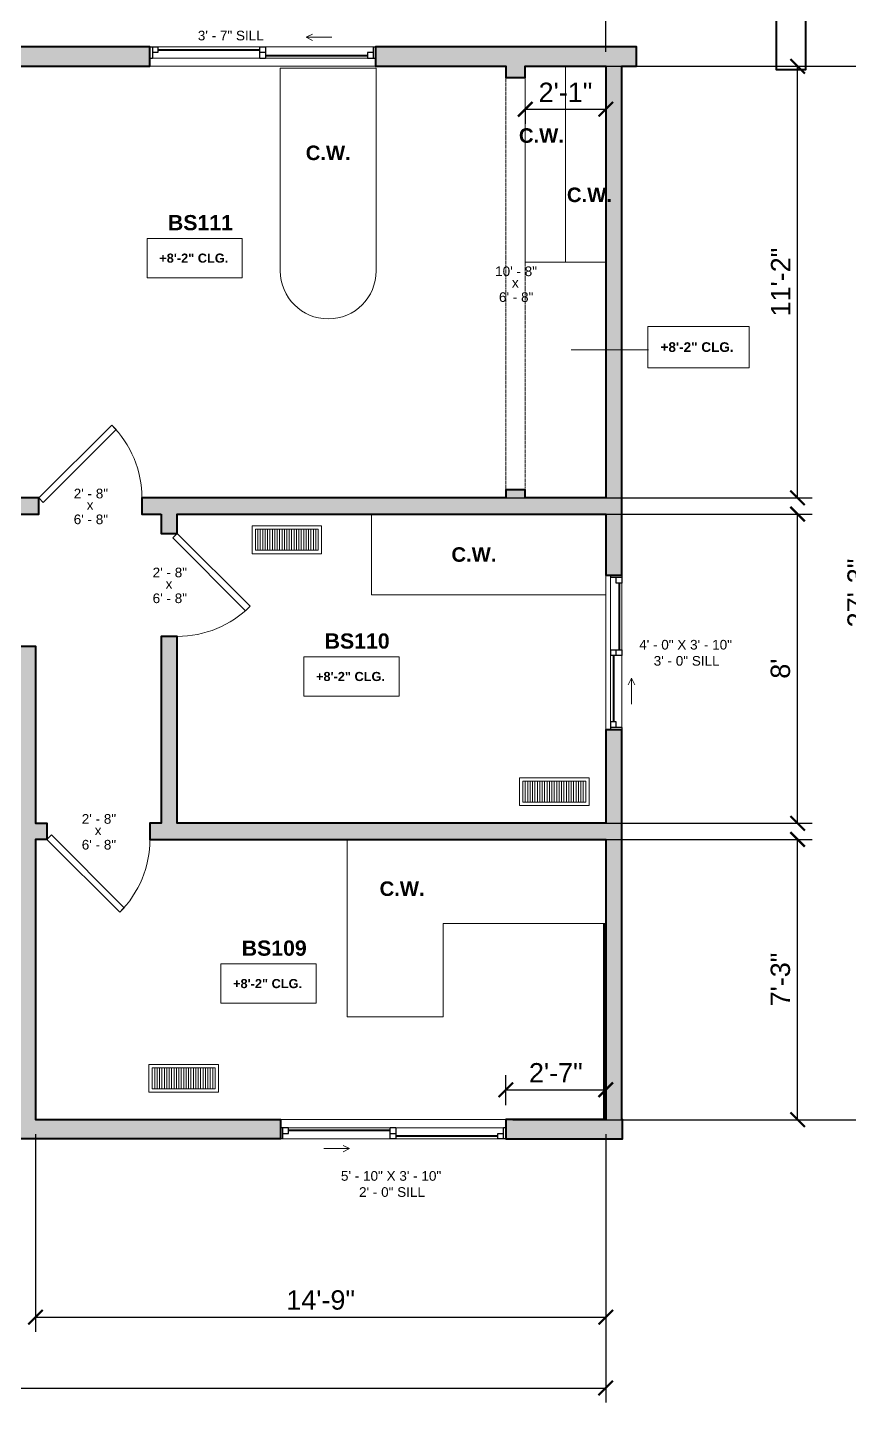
# Model space of a CAD drawing. Header units: inches. Extents: x -2078 to 106214, y -964 to 6385.
# Drawn here: x 90659.1 to 90914.3, y 3505.2 to 3932 of the extents above; entities that cross this region are included whole.
import ezdxf

# ---------------------------------------------------------------- set-up
doc = ezdxf.new("R2010")
doc.units = ezdxf.units.IN
doc.header["$MEASUREMENT"] = 0
doc.linetypes.add('Dash', pattern=[0.25, 0.125, -0.125])
for name, color, linetype, lineweight in [('A-ANNO', 2, 'Continuous', 5), ('A-ANNO-DIMS-48', 1, 'Continuous', 9), ('A-DETAIL-2', 20, 'Continuous', 25), ('A-DETAIL-3', 40, 'Continuous', 15), ('A-DOOR', 1, 'Continuous', 18), ('A-DOOR-HDLN', 1, 'Dash', 18), ('A-FIXT', 150, 'Continuous', 9), ('A-FLOR', 6, 'Continuous', 18), ('A-GENM', 13, 'Continuous', 9), ('A-GLAZ', 2, 'Continuous', 30), ('A-WALL', 3, 'Continuous', 40), ('A-WINDOWS', 2, 'Continuous', 18), ('M-HVAC-CDFF', 50, 'Continuous', 9)]:
    doc.layers.add(name, color=color, linetype=linetype, lineweight=lineweight)
doc.layers.add('A-HATCH', color=9, linetype='Continuous')
doc.styles.add('Arial_1', font='arial.ttf', dxfattribs={"height": 0.0625})
doc.styles.add('Arial_2', font='arial.ttf', dxfattribs={"height": 3})
doc.styles.add('Arial_B', font='arialbd.ttf', dxfattribs={"height": 4.5})
doc.styles.add('Arial_B_2', font='arialbd.ttf', dxfattribs={"height": 0.125})
doc.styles.add('Arial_B_3', font='arialbd.ttf', dxfattribs={"height": 0.0625})
doc.styles.add('Arial_B_4', font='arialbd.ttf', dxfattribs={"height": 0.0625})
doc.styles.add('Jay Cad', font='arial.ttf', dxfattribs={"height": 0.125})
doc.dimstyles.new('Jay Cad - DIMS', dxfattribs={"dimtxt": 0.125, "dimasz": 0.09375, "dimexe": 0.09375, "dimexo": 0.09375, "dimgap": 0.046875, "dimtad": 1, "dimdec": 1, "dimzin": 0, "dimdsep": 46, "dimlunit": 4, "dimtxsty": 'Jay Cad', "dimblk": 'ARCHTICK', "dimcen": 0.09, "dimclrd": 1, "dimclre": 1, "dimclrt": 256, "dimadec": 0, "dimazin": 0, "dimtfac": 1, "dimtdec": 1, "dimtofl": 0, "dimtmove": 1, "dimatfit": 3, "dimfxl": 1, "dimtolj": 1, "dimtzin": 0, "dimarcsym": 0})

# ---------------------------------------------------------------- blocks, each defined once
blk = doc.blocks.new('JC_SLIDING WINDOW - DOUBLE - SLIDING WINDOW-1501598-2ND FLOOR PLAN - BUISNESS OFFCE')
at = {"layer": 'A-GLAZ'}
for p, q in [((-35, 2.85), (-35, -3.15)), ((-35, 2.85), (-32.5, 2.85)), ((-34.25, 2.85), (-34.25, -0.65)), ((-32.5, 1.1), (-34.25, 1.1)), ((-32.5, 2.85), (-32.5, 1.1)), ((-0.875, -0.65), (-0.875, 2.85)), ((-0.875, 2.85), (0.875, 2.85)), ((0.875, 1.1), (-0.875, 1.1)), ((0.875, 2.85), (0.875, -0.65)), ((32.5, 1.1), (32.5, -0.65)), ((34.25, 1.1), (32.5, 1.1)), ((34.25, 2.85), (35, 2.85)), ((34.25, 2.85), (34.25, -0.65)), ((35, -3.15), (35, 2.85)), ((-35, -0.65), (-34.25, -0.65)), ((-0.875, -0.65), (0.875, -0.65)), ((32.5, -0.65), (35, -0.65))]:
    blk.add_line(p, q, dxfattribs=at)
at = {"layer": 'A-GLAZ', "lineweight": 9}
for p, q in [((-32.5, 2.85), (-0.875, 2.85)), ((0.875, 2.85), (34.25, 2.85)), ((-34.25, -0.65), (-0.875, -0.65)), ((0.875, -0.65), (32.5, -0.65))]:
    blk.add_line(p, q, dxfattribs=at)
at = {"layer": 'A-GLAZ', "lineweight": 40}
for p, q in [((-32.5, 1.975), (-0.875, 1.975)), ((0.875, 0.225), (32.5, 0.225))]:
    blk.add_line(p, q, dxfattribs=at)
at = {"layer": 'A-WINDOWS'}
for p, q in [((13.5, 5.85), (15.5, 6.85)), ((13.5, 5.85), (15.5, 4.85)), ((13.5, 5.85), (21.5, 5.85)), ((35, 2.85), (-35, 2.85)), ((-35, -3.15), (35, -3.15))]:
    blk.add_line(p, q, dxfattribs=at)
blk = doc.blocks.new('JC_DOOR_SINGLE PANEL - SINGLE DOOR-1479051-2ND FLOOR PLAN - BUISNESS OFFCE')
at = {"layer": 'A-DOOR', "lineweight": 30}
for p, q in [((-6.63, 25.13), (-8.04, 23.71)), ((-8.04, 23.71), (14.59, 1.09)), ((16, 2.5), (-6.63, 25.13)), ((14.59, 1.09), (16, 2.5))]:
    blk.add_line(p, q, dxfattribs=at)
at = {"layer": 'A-DOOR', "lineweight": 9}
blk.add_arc((16, 2.5), 32, 135, 180, dxfattribs=at)
blk = doc.blocks.new('JC_DOOR_SINGLE PANEL - SINGLE DOOR-1509832-2ND FLOOR PLAN - BUISNESS OFFCE')
at = {"layer": 'A-DOOR', "lineweight": 30}
for p, q in [((-8.04, -23.71), (14.59, -1.09)), ((16, -2.5), (-6.63, -25.13)), ((14.59, -1.09), (16, -2.5)), ((-6.63, -25.13), (-8.04, -23.71))]:
    blk.add_line(p, q, dxfattribs=at)
at = {"layer": 'A-DOOR', "lineweight": 9}
blk.add_arc((16, -2.5), 32, 180, 225, dxfattribs=at)
blk = doc.blocks.new('JC_SLIDING WINDOW - DOUBLE - SLIDING WINDOW-1510628-2ND FLOOR PLAN - BUISNESS OFFCE')
at = {"layer": 'A-GLAZ'}
for p, q in [((-24, 2.35), (-24, -2.65)), ((-24, 2.35), (-21.5, 2.35)), ((-23.25, 2.35), (-23.25, -1.15)), ((-21.5, 0.6), (-23.25, 0.6)), ((-21.5, 2.35), (-21.5, 0.6)), ((-0.875, -1.15), (-0.875, 2.35)), ((-0.875, 2.35), (0.875, 2.35)), ((0.875, 0.6), (-0.875, 0.6)), ((0.875, 2.35), (0.875, -1.15)), ((21.5, 0.6), (21.5, -1.15)), ((23.25, 0.6), (21.5, 0.6)), ((23.25, 2.35), (24, 2.35)), ((23.25, 2.35), (23.25, -1.15)), ((24, -2.65), (24, 2.35)), ((-24, -1.15), (-23.25, -1.15)), ((-0.875, -1.15), (0.875, -1.15)), ((21.5, -1.15), (24, -1.15))]:
    blk.add_line(p, q, dxfattribs=at)
at = {"layer": 'A-GLAZ', "lineweight": 9}
for p, q in [((-21.5, 2.35), (-0.875, 2.35)), ((0.875, 2.35), (23.25, 2.35)), ((-23.25, -1.15), (-0.875, -1.15)), ((0.875, -1.15), (21.5, -1.15))]:
    blk.add_line(p, q, dxfattribs=at)
at = {"layer": 'A-GLAZ', "lineweight": 40}
for p, q in [((-21.5, 1.475), (-0.875, 1.475)), ((0.875, -0.275), (21.5, -0.275))]:
    blk.add_line(p, q, dxfattribs=at)
at = {"layer": 'A-WINDOWS'}
for p, q in [((8, 5.35), (10, 6.35)), ((8, 5.35), (10, 4.35)), ((8, 5.35), (16, 5.35)), ((24, 2.35), (-24, 2.35)), ((-24, -2.65), (24, -2.65))]:
    blk.add_line(p, q, dxfattribs=at)
blk = doc.blocks.new('JC_OPENING DOOR - 10 8 x 6 8-1510822-2ND FLOOR PLAN - BUISNESS OFFCE')
at = {"layer": 'A-DOOR-HDLN'}
for p, q in [((63.68, 3), (-64.32, 3)), ((-64.32, 3), (-64.32, -3)), ((63.68, -3), (63.68, 3)), ((-64.32, -3), (63.68, -3))]:
    blk.add_line(p, q, dxfattribs=at)
blk = doc.blocks.new('JC_SLIDING WINDOW - DOUBLE - SLIDING WINDOW-1511090-2ND FLOOR PLAN - BUISNESS OFFCE')
at = {"layer": 'A-GLAZ'}
for p, q in [((-35, 2.85), (-35, -3.15)), ((-35, 2.85), (-32.5, 2.85)), ((-34.25, 2.85), (-34.25, -0.65)), ((-32.5, 1.1), (-34.25, 1.1)), ((-32.5, 2.85), (-32.5, 1.1)), ((-0.875, -0.65), (-0.875, 2.85)), ((-0.875, 2.85), (0.875, 2.85)), ((0.875, 1.1), (-0.875, 1.1)), ((0.875, 2.85), (0.875, -0.65)), ((32.5, 1.1), (32.5, -0.65)), ((34.25, 1.1), (32.5, 1.1)), ((34.25, 2.85), (35, 2.85)), ((34.25, 2.85), (34.25, -0.65)), ((35, -3.15), (35, 2.85)), ((-35, -0.65), (-34.25, -0.65)), ((-0.875, -0.65), (0.875, -0.65)), ((32.5, -0.65), (35, -0.65))]:
    blk.add_line(p, q, dxfattribs=at)
at = {"layer": 'A-GLAZ', "lineweight": 9}
for p, q in [((-32.5, 2.85), (-0.875, 2.85)), ((0.875, 2.85), (34.25, 2.85)), ((-34.25, -0.65), (-0.875, -0.65)), ((0.875, -0.65), (32.5, -0.65))]:
    blk.add_line(p, q, dxfattribs=at)
at = {"layer": 'A-GLAZ', "lineweight": 40}
for p, q in [((-32.5, 1.975), (-0.875, 1.975)), ((0.875, 0.225), (32.5, 0.225))]:
    blk.add_line(p, q, dxfattribs=at)
at = {"layer": 'A-WINDOWS'}
for p, q in [((13.5, 5.85), (15.5, 6.85)), ((13.5, 5.85), (15.5, 4.85)), ((13.5, 5.85), (21.5, 5.85)), ((35, 2.85), (-35, 2.85)), ((-35, -3.15), (35, -3.15))]:
    blk.add_line(p, q, dxfattribs=at)
blk = doc.blocks.new('Exhaust Grille - Rectangular Face Square Neck - Hosted - Standard-1560041-2ND FLOOR PLAN - BUISNESS OFFCE')
at = {"layer": 'A-GENM'}
for p, q in [((-3.25, 9.75), (3.25, 9.75)), ((-3.25, 9), (3.25, 9)), ((-3.25, 8.25), (3.25, 8.25)), ((-3.25, 7.5), (3.25, 7.5)), ((-3.25, 6.75), (3.25, 6.75)), ((-3.25, 6), (3.25, 6)), ((-3.25, 5.25), (3.25, 5.25)), ((-3.25, 4.5), (3.25, 4.5)), ((-3.25, 3.75), (3.25, 3.75)), ((-3.25, 3), (3.25, 3)), ((-3.25, 2.25), (3.25, 2.25)), ((-3.25, 1.5), (3.25, 1.5)), ((-3.25, 0.75), (3.25, 0.75)), ((-3.25, 0), (3.25, 0)), ((-3.25, -0.75), (3.25, -0.75)), ((-3.25, -1.5), (3.25, -1.5)), ((-3.25, -2.25), (3.25, -2.25)), ((-3.25, -3), (3.25, -3)), ((-3.25, -3.75), (3.25, -3.75)), ((-3.25, -4.5), (3.25, -4.5)), ((-3.25, -5.25), (3.25, -5.25)), ((-3.25, -6), (3.25, -6)), ((-3.25, -6.75), (3.25, -6.75)), ((-3.25, -7.5), (3.25, -7.5)), ((-3.25, -8.25), (3.25, -8.25)), ((-3.25, -9), (3.25, -9))]:
    blk.add_line(p, q, dxfattribs=at)
at = {"layer": 'M-HVAC-CDFF'}
for p, q in [((4.3125, 10.8125), (-4.3125, 10.8125)), ((-4.3125, 10.8125), (-4.3125, -10.8125)), ((-3.25, 9.75), (-3.25, -9.75)), ((3.25, 9.75), (3.25, -9.75)), ((4.3125, -10.8125), (4.3125, 10.8125)), ((-4.3125, -10.8125), (4.3125, -10.8125)), ((-3.25, -9.75), (3.25, -9.75))]:
    blk.add_line(p, q, dxfattribs=at)
blk = doc.blocks.new('Generic Models 8 - Generic Models 8-1539404-2ND FLOOR PLAN - BUISNESS OFFCE')
at = {"layer": 'A-FIXT', "linetype": 'Dash'}
for p, q in [((479.98, 262.48), (467.32, 262.48)), ((467.32, 262.48), (467.32, 201.64)), ((467.32, 201.64), (467.32, 262.48)), ((467.32, 262.48), (479.98, 262.48)), ((479.98, 201.64), (479.98, 262.48)), ((479.98, 262.48), (479.98, 201.64)), ((467.32, 201.64), (479.98, 201.64)), ((479.98, 201.64), (467.32, 201.64))]:
    blk.add_line(p, q, dxfattribs=at)
blk = doc.blocks.new('Generic Models 9 - Generic Models 9-1540027-2ND FLOOR PLAN - BUISNESS OFFCE')
at = {"layer": 'A-FIXT'}
for p, q in [((378.76, 261.88), (378.76, 198.95)), ((408.51, 261.88), (378.76, 261.88)), ((378.76, 261.88), (408.51, 261.88)), ((378.76, 198.95), (378.76, 261.88)), ((408.51, 198.95), (408.51, 261.88)), ((408.51, 261.88), (408.51, 198.95)), ((479.86, 262.48), (454.78, 262.48)), ((454.78, 262.48), (454.78, 201.64)), ((454.78, 201.64), (454.78, 262.48)), ((454.78, 262.48), (479.86, 262.48)), ((479.86, 201.64), (479.86, 262.48)), ((479.86, 262.48), (479.86, 201.64)), ((454.78, 201.64), (479.86, 201.64)), ((479.86, 201.64), (454.78, 201.64)), ((479.78, 123.5), (407.03, 123.5)), ((407.03, 123.5), (407.03, 98.4)), ((407.03, 98.4), (407.03, 123.5)), ((407.03, 123.5), (479.78, 123.5)), ((479.78, 98.4), (479.78, 123.5)), ((479.78, 123.5), (479.78, 98.4)), ((407.03, 98.4), (479.78, 98.4)), ((479.78, 98.4), (407.03, 98.4)), ((479.69, 22.5), (399.55, 22.5)), ((399.55, 22.5), (399.55, -32.63)), ((399.55, -32.63), (399.55, 22.5)), ((399.55, 22.5), (479.69, 22.5)), ((479.69, -3.63), (479.69, 22.5)), ((479.69, 22.5), (479.69, -3.63)), ((429.28, -32.63), (429.28, -3.63)), ((429.28, -3.63), (479.69, -3.63)), ((479.69, -3.63), (429.28, -3.63)), ((429.28, -3.63), (429.28, -32.63)), ((399.55, -32.63), (429.28, -32.63)), ((429.28, -32.63), (399.55, -32.63))]:
    blk.add_line(p, q, dxfattribs=at)
blk.add_arc((393.63, 198.95), 14.87, 180, 360, dxfattribs=at)
blk.add_arc((393.63, 198.95), 14.87, 180, 360, dxfattribs=at)
blk = doc.blocks.new('JC- existing door Tag_quad - JC- existing door Tag_quad-839775-2ND FLOOR PLAN - BUISNESS OFFCE')
at = {"layer": 'A-ANNO', "insert": (-0.0234, 0.0378), "char_height": 0.0625, "width": 0.0505, "attachment_point": 1, "style": 'Arial_2', "bg_fill": 3, "box_fill_scale": 1.25, "bg_fill_color": 256, "bg_fill_true_color": 13158600, "bg_fill_transparency": 0}
blk.add_mtext('x', dxfattribs=at)
blk = doc.blocks.new('_ArchTick')
at = {"color": 0, "linetype": 'ByBlock', "const_width": 0.15}
blk.add_lwpolyline([(-0.5, -0.5), (0.5, 0.5)], dxfattribs=at)
blk = doc.blocks.new('*D3193')
at = {"layer": 'A-ANNO-DIMS-48', "color": 1, "lineweight": -2, "transparency": 16777216}
for p, q in [((90804.52, 3680), (90902.64, 3680)), ((90898.14, 3593), (90898.14, 3680)), ((90809.74, 3593), (90902.64, 3593))]:
    blk.add_line(p, q, dxfattribs=at)
at = {"layer": 'Defpoints', "color": 0, "transparency": 16777216}
for p in [(90800.02, 3680), (90898.14, 3680), (90805.24, 3593)]:
    blk.add_point(p, dxfattribs=at)
at = {"layer": 'A-ANNO-DIMS-48', "color": 1, "lineweight": -2, "transparency": 16777216, "xscale": 4.5, "yscale": 4.5, "zscale": 4.5}
for p, rotation in [((90898.14, 3680), 90), ((90898.14, 3593), 270)]:
    blk.add_blockref('_ArchTick', p, dxfattribs=dict(at, rotation=rotation))
at = {"layer": 'A-ANNO-DIMS-48', "color": 2, "transparency": 16777216, "insert": (90892.83, 3636.5), "char_height": 6, "width": 0.4008, "attachment_point": 5, "rotation": 90, "style": 'Jay Cad'}
blk.add_mtext('\\A1;7\'-3"', dxfattribs=at)
blk = doc.blocks.new('*D3194')
at = {"layer": 'A-ANNO-DIMS-48', "color": 1, "lineweight": -2, "transparency": 16777216}
for p, q in [((90661.6, 3588.5), (90661.6, 3527.18)), ((90838.6, 3588.5), (90838.6, 3527.18)), ((90661.6, 3531.68), (90838.6, 3531.68))]:
    blk.add_line(p, q, dxfattribs=at)
at = {"layer": 'Defpoints', "color": 0, "transparency": 16777216}
for p in [(90661.6, 3593), (90838.6, 3593), (90838.6, 3531.68)]:
    blk.add_point(p, dxfattribs=at)
at = {"layer": 'A-ANNO-DIMS-48', "color": 1, "lineweight": -2, "transparency": 16777216, "xscale": 4.5, "yscale": 4.5, "zscale": 4.5, "rotation": 180}
blk.add_blockref('_ArchTick', (90661.6, 3531.68), dxfattribs=at)
at = {"layer": 'A-ANNO-DIMS-48', "color": 1, "lineweight": -2, "transparency": 16777216, "xscale": 4.5, "yscale": 4.5, "zscale": 4.5}
blk.add_blockref('_ArchTick', (90838.6, 3531.68), dxfattribs=at)
at = {"layer": 'A-ANNO-DIMS-48', "color": 2, "transparency": 16777216, "insert": (90750.1, 3536.99), "char_height": 6, "width": 0.4874, "attachment_point": 5, "style": 'Jay Cad'}
blk.add_mtext('\\A1;14\'-9"', dxfattribs=at)
blk = doc.blocks.new('*D3195')
at = {"layer": 'A-ANNO-DIMS-48', "color": 1, "lineweight": -2, "transparency": 16777216}
for p, q in [((90804.52, 3781), (90902.64, 3781)), ((90898.14, 3685), (90898.14, 3781)), ((90804.52, 3685), (90902.64, 3685))]:
    blk.add_line(p, q, dxfattribs=at)
at = {"layer": 'Defpoints', "color": 0, "transparency": 16777216}
for p in [(90800.02, 3781), (90898.14, 3781), (90800.02, 3685)]:
    blk.add_point(p, dxfattribs=at)
at = {"layer": 'A-ANNO-DIMS-48', "color": 1, "lineweight": -2, "transparency": 16777216, "xscale": 4.5, "yscale": 4.5, "zscale": 4.5}
for p, rotation in [((90898.14, 3781), 90), ((90898.14, 3685), 270)]:
    blk.add_blockref('_ArchTick', p, dxfattribs=dict(at, rotation=rotation))
at = {"layer": 'A-ANNO-DIMS-48', "color": 2, "transparency": 16777216, "insert": (90892.83, 3733), "char_height": 6, "width": 0.4008, "attachment_point": 5, "rotation": 90, "style": 'Jay Cad'}
blk.add_mtext("\\A1;8'", dxfattribs=at)
blk = doc.blocks.new('*D3196')
at = {"layer": 'A-ANNO-DIMS-48', "color": 1, "lineweight": -2, "transparency": 16777216}
for p, q in [((90814.05, 3919.99), (90902.64, 3919.99)), ((90898.14, 3786), (90898.14, 3919.99)), ((90804.52, 3786), (90902.64, 3786))]:
    blk.add_line(p, q, dxfattribs=at)
at = {"layer": 'Defpoints', "color": 0, "transparency": 16777216}
for p in [(90809.55, 3919.99), (90898.14, 3919.99), (90800.02, 3786)]:
    blk.add_point(p, dxfattribs=at)
at = {"layer": 'A-ANNO-DIMS-48', "color": 1, "lineweight": -2, "transparency": 16777216, "xscale": 4.5, "yscale": 4.5, "zscale": 4.5}
for p, rotation in [((90898.14, 3919.99), 90), ((90898.14, 3786), 270)]:
    blk.add_blockref('_ArchTick', p, dxfattribs=dict(at, rotation=rotation))
at = {"layer": 'A-ANNO-DIMS-48', "color": 2, "transparency": 16777216, "insert": (90892.88, 3852.99), "char_height": 6, "width": 0.4874, "attachment_point": 5, "rotation": 90, "style": 'Jay Cad'}
blk.add_mtext('\\A1;11\'-2"', dxfattribs=at)
blk = doc.blocks.new('*D3197')
at = {"layer": 'A-ANNO-DIMS-48', "color": 1, "lineweight": -2, "transparency": 16777216}
for p, q in [((90813.6, 3906.65), (90838.6, 3906.65)), ((90813.6, 3906.39), (90813.6, 3902.15)), ((90838.6, 3906.39), (90838.6, 3902.15))]:
    blk.add_line(p, q, dxfattribs=at)
at = {"layer": 'Defpoints', "color": 0, "transparency": 16777216}
for p in [(90813.6, 3910.89), (90838.6, 3910.89), (90838.6, 3906.65)]:
    blk.add_point(p, dxfattribs=at)
at = {"layer": 'A-ANNO-DIMS-48', "color": 1, "lineweight": -2, "transparency": 16777216, "xscale": 4.5, "yscale": 4.5, "zscale": 4.5, "rotation": 180}
blk.add_blockref('_ArchTick', (90813.6, 3906.65), dxfattribs=at)
at = {"layer": 'A-ANNO-DIMS-48', "color": 1, "lineweight": -2, "transparency": 16777216, "xscale": 4.5, "yscale": 4.5, "zscale": 4.5}
blk.add_blockref('_ArchTick', (90838.6, 3906.65), dxfattribs=at)
at = {"layer": 'A-ANNO-DIMS-48', "color": 2, "transparency": 16777216, "insert": (90826.1, 3911.91), "char_height": 6, "width": 0.4008, "attachment_point": 5, "style": 'Jay Cad'}
blk.add_mtext('\\A1;2\'-1"', dxfattribs=at)
blk = doc.blocks.new('*D3202')
at = {"layer": 'A-ANNO-DIMS-48', "color": 1, "lineweight": -2, "transparency": 16777216}
for p, q in [((90807.6, 3597.5), (90807.6, 3606.79)), ((90807.6, 3602.29), (90838.6, 3602.29)), ((90838.6, 3602.04), (90838.6, 3597.79))]:
    blk.add_line(p, q, dxfattribs=at)
at = {"layer": 'Defpoints', "color": 0, "transparency": 16777216}
for p in [(90838.6, 3606.54), (90838.6, 3602.29), (90807.6, 3593)]:
    blk.add_point(p, dxfattribs=at)
at = {"layer": 'A-ANNO-DIMS-48', "color": 1, "lineweight": -2, "transparency": 16777216, "xscale": 4.5, "yscale": 4.5, "zscale": 4.5, "rotation": 180}
blk.add_blockref('_ArchTick', (90807.6, 3602.29), dxfattribs=at)
at = {"layer": 'A-ANNO-DIMS-48', "color": 1, "lineweight": -2, "transparency": 16777216, "xscale": 4.5, "yscale": 4.5, "zscale": 4.5}
blk.add_blockref('_ArchTick', (90838.6, 3602.29), dxfattribs=at)
at = {"layer": 'A-ANNO-DIMS-48', "color": 2, "transparency": 16777216, "insert": (90823.1, 3607.56), "char_height": 6, "width": 0.4008, "attachment_point": 5, "style": 'Jay Cad'}
blk.add_mtext('\\A1;2\'-7"', dxfattribs=at)
blk = doc.blocks.new('*D3203')
at = {"layer": 'A-ANNO-DIMS-48', "color": 1, "lineweight": -2, "transparency": 16777216}
for p, q in [((90814.05, 3919.99), (90926.46, 3919.99)), ((90921.96, 3593), (90921.96, 3919.99)), ((90809.74, 3593), (90926.46, 3593))]:
    blk.add_line(p, q, dxfattribs=at)
at = {"layer": 'Defpoints', "color": 0, "transparency": 16777216}
for p in [(90809.55, 3919.99), (90921.96, 3919.99), (90805.24, 3593)]:
    blk.add_point(p, dxfattribs=at)
at = {"layer": 'A-ANNO-DIMS-48', "color": 1, "lineweight": -2, "transparency": 16777216, "xscale": 4.5, "yscale": 4.5, "zscale": 4.5}
for p, rotation in [((90921.96, 3919.99), 90), ((90921.96, 3593), 270)]:
    blk.add_blockref('_ArchTick', p, dxfattribs=dict(at, rotation=rotation))
at = {"layer": 'A-ANNO-DIMS-48', "color": 2, "transparency": 16777216, "insert": (90916.65, 3756.49), "char_height": 6, "width": 0.4874, "attachment_point": 5, "rotation": 90, "style": 'Jay Cad'}
blk.add_mtext('\\A1;27\'-3"', dxfattribs=at)
blk = doc.blocks.new('*D3208')
at = {"layer": 'A-ANNO-DIMS-48', "color": 1, "lineweight": -2, "transparency": 16777216}
for p, q in [((90178.17, 3636.08), (90178.17, 3505.2)), ((90838.6, 3588.5), (90838.6, 3505.2)), ((90178.17, 3509.7), (90838.6, 3509.7))]:
    blk.add_line(p, q, dxfattribs=at)
at = {"layer": 'Defpoints', "color": 0, "transparency": 16777216}
for p in [(90178.17, 3640.58), (90838.6, 3593), (90838.6, 3509.7)]:
    blk.add_point(p, dxfattribs=at)
at = {"layer": 'A-ANNO-DIMS-48', "color": 1, "lineweight": -2, "transparency": 16777216, "xscale": 4.5, "yscale": 4.5, "zscale": 4.5, "rotation": 180}
blk.add_blockref('_ArchTick', (90178.17, 3509.7), dxfattribs=at)
at = {"layer": 'A-ANNO-DIMS-48', "color": 1, "lineweight": -2, "transparency": 16777216, "xscale": 4.5, "yscale": 4.5, "zscale": 4.5}
blk.add_blockref('_ArchTick', (90838.6, 3509.7), dxfattribs=at)
at = {"layer": 'A-ANNO-DIMS-48', "color": 2, "transparency": 16777216, "insert": (90508.39, 3519.03), "char_height": 6, "width": 0.8352, "attachment_point": 5, "style": 'Jay Cad'}
blk.add_mtext('\\A1;55\'-0{\\H1x;\\S1/2;}"', dxfattribs=at)
blk = doc.blocks.new('*D3214')
at = {"layer": 'A-ANNO-DIMS-48', "color": 1, "lineweight": -2, "transparency": 16777216}
for p, q in [((90656.6, 3924.49), (90656.6, 4133.38)), ((90838.6, 3924.49), (90838.6, 4133.38)), ((90656.6, 4128.88), (90838.6, 4128.88))]:
    blk.add_line(p, q, dxfattribs=at)
at = {"layer": 'Defpoints', "color": 0, "transparency": 16777216}
for p in [(90838.6, 4128.88), (90656.6, 3919.99), (90838.6, 3919.99)]:
    blk.add_point(p, dxfattribs=at)
at = {"layer": 'A-ANNO-DIMS-48', "color": 1, "lineweight": -2, "transparency": 16777216, "xscale": 4.5, "yscale": 4.5, "zscale": 4.5, "rotation": 180}
blk.add_blockref('_ArchTick', (90656.6, 4128.88), dxfattribs=at)
at = {"layer": 'A-ANNO-DIMS-48', "color": 1, "lineweight": -2, "transparency": 16777216, "xscale": 4.5, "yscale": 4.5, "zscale": 4.5}
blk.add_blockref('_ArchTick', (90838.6, 4128.88), dxfattribs=at)
at = {"layer": 'A-ANNO-DIMS-48', "color": 2, "transparency": 16777216, "insert": (90747.6, 4134.2), "char_height": 6, "width": 0.4874, "attachment_point": 5, "style": 'Jay Cad'}
blk.add_mtext('\\A1;15\'-2"', dxfattribs=at)
blk = doc.blocks.new('*D3219')
at = {"layer": 'A-ANNO-DIMS-48', "color": 1, "lineweight": -2, "transparency": 16777216}
for p, q in [((90296.6, 3867.98), (90296.6, 4160.38)), ((90838.6, 3924.49), (90838.6, 4160.38)), ((90296.6, 4155.88), (90838.6, 4155.88))]:
    blk.add_line(p, q, dxfattribs=at)
at = {"layer": 'Defpoints', "color": 0, "transparency": 16777216}
for p in [(90838.6, 4155.88), (90838.6, 3919.99), (90296.6, 3863.48)]:
    blk.add_point(p, dxfattribs=at)
at = {"layer": 'A-ANNO-DIMS-48', "color": 1, "lineweight": -2, "transparency": 16777216, "xscale": 4.5, "yscale": 4.5, "zscale": 4.5, "rotation": 180}
blk.add_blockref('_ArchTick', (90296.6, 4155.88), dxfattribs=at)
at = {"layer": 'A-ANNO-DIMS-48', "color": 1, "lineweight": -2, "transparency": 16777216, "xscale": 4.5, "yscale": 4.5, "zscale": 4.5}
blk.add_blockref('_ArchTick', (90838.6, 4155.88), dxfattribs=at)
at = {"layer": 'A-ANNO-DIMS-48', "color": 2, "transparency": 16777216, "insert": (90567.6, 4161.19), "char_height": 6, "width": 0.4874, "attachment_point": 5, "style": 'Jay Cad'}
blk.add_mtext('\\A1;45\'-2"', dxfattribs=at)

msp = doc.modelspace()

# ---------------------------------------------------------------- hatches: boundary and pattern name
at = {"layer": 'A-HATCH'}
h = msp.add_hatch(color=256, dxfattribs=at)
h.paths.add_polyline_path([(90838.602, 3919.985), (90848.132, 3919.985), (90848.132, 3925.985), (90767.102, 3925.985), (90767.102, 3919.985), (90813.602, 3919.985)])
h.paths.add_polyline_path([(90697.102, 3919.985), (90697.102, 3925.985), (90638.602, 3925.985), (90638.602, 3919.985), (90683.457, 3919.985)])
h.paths.add_polyline_path([(90590.602, 3919.985), (90590.602, 3925.985), (90535.602, 3925.985), (90535.602, 3919.985), (90585.602, 3919.985)])
h = msp.add_hatch(color=256, dxfattribs=at)
h.paths.add_polyline_path([(90813.602, 3786.004), (90813.602, 3788.495), (90807.602, 3788.495), (90807.602, 3786.004)])
h.paths.add_polyline_path([(90813.602, 3916.495), (90813.602, 3919.985), (90807.602, 3919.985), (90807.602, 3916.495)])
h = msp.add_hatch(color=256, dxfattribs=at)
h.paths.add_polyline_path([(90843.602, 3593.004), (90843.602, 3714.004), (90838.602, 3714.004), (90838.602, 3593.004)])
h.paths.add_polyline_path([(90843.602, 3762.004), (90843.602, 3919.985), (90838.602, 3919.985), (90838.602, 3762.004)])
h = msp.add_hatch(color=256, dxfattribs=at)
h.paths.add_polyline_path([(90838.602, 3781.004), (90838.602, 3786.004), (90694.602, 3786.004), (90694.602, 3781.004), (90802.257, 3781.004)])
h.paths.add_polyline_path([(90662.602, 3781.004), (90662.602, 3786.004), (90585.602, 3786.004), (90585.602, 3781.004)])
h = msp.add_hatch(color=256, dxfattribs=at)
h.paths.add_polyline_path([(90700.602, 3685.004), (90705.602, 3685.004), (90705.602, 3743.004), (90700.602, 3743.004)])
h.paths.add_polyline_path([(90700.602, 3775.004), (90705.602, 3775.004), (90705.602, 3781.004), (90700.602, 3781.004)])
msp.add_hatch(color=256, dxfattribs=at).paths.add_polyline_path([(90656.602, 3587.004), (90661.602, 3587.004), (90661.602, 3740.004), (90656.602, 3740.004), (90656.602, 3606.54)])
h = msp.add_hatch(color=256, dxfattribs=at)
h.paths.add_polyline_path([(90838.602, 3680.004), (90838.602, 3685.004), (90697.102, 3685.004), (90697.102, 3680.004), (90802.257, 3680.004)])
h.paths.add_polyline_path([(90661.602, 3680.004), (90665.102, 3680.004), (90665.102, 3685.004), (90661.602, 3685.004)])
h = msp.add_hatch(color=256, dxfattribs=at)
h.paths.add_polyline_path([(90843.819, 3587.004), (90843.819, 3593.004), (90807.602, 3593.004), (90807.602, 3587.004)])
h.paths.add_polyline_path([(90737.602, 3587.004), (90737.602, 3593.004), (90661.602, 3593.004), (90661.602, 3587.004)])

# ---------------------------------------------------------------- linework, layer by layer
at = {"layer": 'A-ANNO', "flags": 128}
for points in [[(90696.226, 3866.551), (90725.782, 3866.551), (90725.782, 3854.362), (90696.226, 3854.362)], [(90851.645, 3839.161), (90883.069, 3839.161), (90883.069, 3826.36), (90851.645, 3826.36)], [(90744.877, 3736.682), (90774.433, 3736.682), (90774.433, 3724.493), (90744.877, 3724.493)], [(90719.135, 3641.354), (90748.691, 3641.354), (90748.691, 3629.165), (90719.135, 3629.165)]]:
    msp.add_lwpolyline(points, close=True, dxfattribs=at)
at = {"layer": 'A-DETAIL-3', "lineweight": 9}
msp.add_line((90851.849, 3831.99), (90827.849, 3831.99), dxfattribs=at)
at = {"layer": 'A-FLOR'}
msp.add_line((90848.132, 3919.985), (90891.589, 3919.985), dxfattribs=at)
at = {"layer": 'A-WALL'}
msp.add_line((90838.102, 3593.004), (90838.102, 3653.878), dxfattribs=at)
msp.add_lwpolyline([(90320.193, 4014.295), (90309.001, 4014.295), (90033.235, 4172.715), (89843.192, 4281.89), (89847.675, 4289.694), (90311.184, 4023.421), (90311.184, 4072.265), (90369.184, 4072.265), (90369.184, 4022.883), (90660.927, 4022.883), (90660.927, 3973.847), (90900.589, 3972.897), (90900.589, 3918.932), (90891.589, 3918.932), (90891.589, 3963.932), (90651.927, 3964.883), (90651.927, 4013.883), (90360.184, 4013.883), (90360.184, 4063.265), (90320.184, 4063.265), (90320.184, 4014.295)], dxfattribs=at)
msp.add_lwpolyline([(90838.602, 3685.004), (90705.602, 3685.004), (90705.602, 3743.004), (90700.602, 3743.004), (90700.602, 3685.004), (90697.102, 3685.004), (90697.102, 3680.004), (90838.602, 3680.004), (90838.602, 3593.004), (90807.602, 3593.004), (90807.602, 3587.004), (90843.819, 3587.004), (90843.819, 3593.004), (90843.602, 3593.004), (90843.602, 3714.004), (90838.602, 3714.004)], close=True, dxfattribs=at)

# ---------------------------------------------------------------- block references
at = {"layer": 'A-DETAIL-2'}
for name in ['Generic Models 8 - Generic Models 8-1539404-2ND FLOOR PLAN - BUISNESS OFFCE', 'Generic Models 9 - Generic Models 9-1540027-2ND FLOOR PLAN - BUISNESS OFFCE']:
    msp.add_blockref(name, (90358.821, 3657.503), dxfattribs=at)
at = {"layer": 'A-DOOR'}
for name, p, rotation in [('JC_OPENING DOOR - 10 8 x 6 8-1510822-2ND FLOOR PLAN - BUISNESS OFFCE', (90810.602, 3852.817), 90), ('JC_DOOR_SINGLE PANEL - SINGLE DOOR-1509832-2ND FLOOR PLAN - BUISNESS OFFCE', (90678.602, 3783.504), 180), ('JC_DOOR_SINGLE PANEL - SINGLE DOOR-1509832-2ND FLOOR PLAN - BUISNESS OFFCE', (90703.102, 3759.004), 89.99999999999991), ('JC_DOOR_SINGLE PANEL - SINGLE DOOR-1479051-2ND FLOOR PLAN - BUISNESS OFFCE', (90681.102, 3682.504), 180)]:
    msp.add_blockref(name, p, dxfattribs=dict(at, rotation=rotation))
at = {"layer": 'A-WINDOWS'}
msp.add_blockref('JC_SLIDING WINDOW - DOUBLE - SLIDING WINDOW-1511090-2ND FLOOR PLAN - BUISNESS OFFCE', (90732.102, 3923.135), dxfattribs=at)
for name, p, rotation in [('JC_SLIDING WINDOW - DOUBLE - SLIDING WINDOW-1510628-2ND FLOOR PLAN - BUISNESS OFFCE', (90841.252, 3738.004), 269.9999999999999), ('JC_SLIDING WINDOW - DOUBLE - SLIDING WINDOW-1501598-2ND FLOOR PLAN - BUISNESS OFFCE', (90772.602, 3589.854), 180)]:
    msp.add_blockref(name, p, dxfattribs=dict(at, rotation=rotation))
at = {"layer": 'M-HVAC-CDFF', "rotation": 89.99999999999986}
for p in [(90739.602, 3773.004), (90822.619, 3694.838), (90707.58, 3605.862)]:
    msp.add_blockref('Exhaust Grille - Rectangular Face Square Neck - Hosted - Standard-1560041-2ND FLOOR PLAN - BUISNESS OFFCE', p, dxfattribs=at)

# ---------------------------------------------------------------- texts
at = {"layer": 'A-ANNO', "attachment_point": 1}
for s, insert, char_height, width, style in [('3\' - 7" SILL', (90711.976, 3931.026), 3, 25.6035, 'Arial_1'), ('C.W.', (90811.649, 3900.74), 4.5, 16.968, 'Arial_B'), ('C.W.', (90745.472, 3895.374), 4.5, 16.968, 'Arial_B'), ('C.W.', (90826.55, 3882.333), 4.5, 16.968, 'Arial_B'), ('BS111', (90702.69, 3873.811), 4.7244, 40.299, 'Arial_B_2'), ('+8\'-2" CLG.', (90700.006, 3861.856), 2.83465, 26.5125, 'Arial_B_3'), ('10\' - 8"', (90804.256, 3857.848), 3, 16.362, 'Arial_1'), ('6\' - 8"', (90805.447, 3849.836), 3, 13.4835, 'Arial_1'), ('+8\'-2" CLG.', (90855.61, 3834.321), 3, 28.482, 'Arial_B_4'), ('2\' - 8"', (90673.447, 3788.857), 3, 13.4835, 'Arial_1'), ('6\' - 8"', (90673.447, 3780.846), 3, 13.4835, 'Arial_1'), ('C.W.', (90790.697, 3770.687), 4.5, 16.968, 'Arial_B'), ('2\' - 8"', (90697.947, 3764.357), 3, 13.4835, 'Arial_1'), ('6\' - 8"', (90697.947, 3756.346), 3, 13.4835, 'Arial_1'), ('BS110', (90751.341, 3743.942), 4.7244, 40.299, 'Arial_B_2'), ('4\' - 0" X 3\' - 10"', (90848.981, 3741.927), 3, 36.36, 'Arial_1'), ('3\' - 0" SILL', (90853.481, 3736.927), 3, 25.6035, 'Arial_1'), ('+8\'-2" CLG.', (90748.657, 3731.987), 2.83465, 26.5125, 'Arial_B_3'), ('2\' - 8"', (90675.947, 3687.857), 3, 13.4835, 'Arial_1'), ('6\' - 8"', (90675.947, 3679.846), 3, 13.4835, 'Arial_1'), ('C.W.', (90768.395, 3666.949), 4.5, 16.968, 'Arial_B'), ('BS109', (90725.599, 3648.615), 4.7244, 40.299, 'Arial_B_2'), ('+8\'-2" CLG.', (90722.915, 3636.659), 2.83465, 26.5125, 'Arial_B_3'), ('5\' - 10" X 3\' - 10"', (90756.397, 3577.035), 3, 39.2385, 'Arial_1'), ('2\' - 0" SILL', (90762.022, 3572.035), 3, 25.6035, 'Arial_1')]:
    msp.add_mtext(s, dxfattribs=dict(at, insert=insert, char_height=char_height, width=width, style=style))

# ---------------------------------------------------------------- dimensions: what is measured, and where the dimension line sits
at = {"layer": 'A-ANNO-DIMS-48'}
for base, p1, p2, picture, middle in [((90838.602, 4155.877), (90296.602, 3863.478), (90838.602, 3919.985), '*D3219', (90567.602, 4161.191)), ((90838.602, 4128.883), (90656.602, 3919.985), (90838.602, 3919.985), '*D3214', (90747.602, 4134.197)), ((90838.602, 3906.646), (90813.602, 3910.889), (90838.602, 3910.889), '*D3197', (90826.102, 3911.909)), ((90838.602, 3509.704), (90178.169, 3640.581), (90838.602, 3593.004), '*D3208', (90508.386, 3519.03)), ((90838.602, 3602.294), (90807.602, 3593.004), (90838.602, 3606.537), '*D3202', (90823.102, 3607.556)), ((90838.602, 3531.675), (90661.602, 3593.004), (90838.602, 3593.004), '*D3194', (90750.102, 3536.989))]:
    dim = msp.add_linear_dim(base=base, p1=p1, p2=p2, dimstyle='Jay Cad - DIMS', override={"dimclrt": 2}, dxfattribs=at)
    dim.commit()
    dim.dimension.update_dxf_attribs({"geometry": picture, "text_midpoint": middle})
for base, p1, p2, picture, middle in [((90898.142, 3781.004), (90800.019, 3685.004), (90800.019, 3781.004), '*D3195', (90892.829, 3733.004)), ((90898.142, 3680.004), (90805.236, 3593.004), (90800.019, 3680.004), '*D3193', (90892.827, 3636.504))]:
    dim = msp.add_linear_dim(base=base, p1=p1, p2=p2, angle=90, dimstyle='Jay Cad - DIMS', override={"dimclrt": 2}, dxfattribs=at)
    dim.commit()
    dim.dimension.update_dxf_attribs({"geometry": picture, "text_midpoint": middle})

# ---------------------------------------------------------------- next in the draw order: block references
at = {"layer": 'A-ANNO', "xscale": 48, "yscale": 48, "zscale": 48}
for p in [(90810.602, 3852.495), (90678.602, 3783.504), (90703.102, 3759.004), (90681.102, 3682.504)]:
    msp.add_blockref('JC- existing door Tag_quad - JC- existing door Tag_quad-839775-2ND FLOOR PLAN - BUISNESS OFFCE', p, dxfattribs=at)

# ---------------------------------------------------------------- next in the draw order: linework, layer by layer
at = {"layer": 'A-WALL'}
for points in [[(90638.602, 3925.985), (90638.602, 3919.985), (90651.602, 3919.985), (90651.602, 3786.004), (90590.602, 3786.004), (90590.602, 3790.004), (90585.602, 3790.004), (90585.602, 3781.004), (90662.602, 3781.004), (90662.602, 3786.004), (90656.602, 3786.004), (90656.602, 3919.985), (90697.102, 3919.985), (90697.102, 3925.985)], [(90700.602, 3781.004), (90700.602, 3775.004), (90705.602, 3775.004), (90705.602, 3781.004), (90838.602, 3781.004), (90838.602, 3762.004), (90843.602, 3762.004), (90843.602, 3919.985), (90848.132, 3919.985), (90848.132, 3925.985), (90767.102, 3925.985), (90767.102, 3919.985), (90807.602, 3919.985), (90807.602, 3916.495), (90813.602, 3916.495), (90813.602, 3919.985), (90838.602, 3919.985), (90838.602, 3786.004), (90813.602, 3786.004), (90813.602, 3788.495), (90807.602, 3788.495), (90807.602, 3786.004), (90694.602, 3786.004), (90694.602, 3781.004)], [(90656.602, 3639.004), (90656.602, 3735.004), (90653.102, 3735.004), (90653.102, 3740.004), (90661.602, 3740.004), (90661.602, 3685.004), (90665.102, 3685.004), (90665.102, 3680.004), (90661.602, 3680.004), (90661.602, 3593.004), (90737.602, 3593.004), (90737.602, 3587.004), (90656.602, 3587.004), (90656.602, 3634.004), (90652.852, 3634.004), (90652.852, 3639.004)]]:
    msp.add_lwpolyline(points, close=True, dxfattribs=at)

# ---------------------------------------------------------------- next in the draw order: dimensions: what is measured, and where the dimension line sits
at = {"layer": 'A-ANNO-DIMS-48'}
for base, p1, picture, middle in [((90898.142, 3919.985), (90800.019, 3786.004), '*D3196', (90892.88, 3852.995)), ((90921.962, 3919.985), (90805.236, 3593.004), '*D3203', (90916.647, 3756.495))]:
    dim = msp.add_linear_dim(base=base, p1=p1, p2=(90809.549, 3919.985), angle=90, dimstyle='Jay Cad - DIMS', override={"dimclrt": 2}, dxfattribs=at)
    dim.commit()
    dim.dimension.update_dxf_attribs({"geometry": picture, "text_midpoint": middle})

doc.saveas('drawing.dxf')
